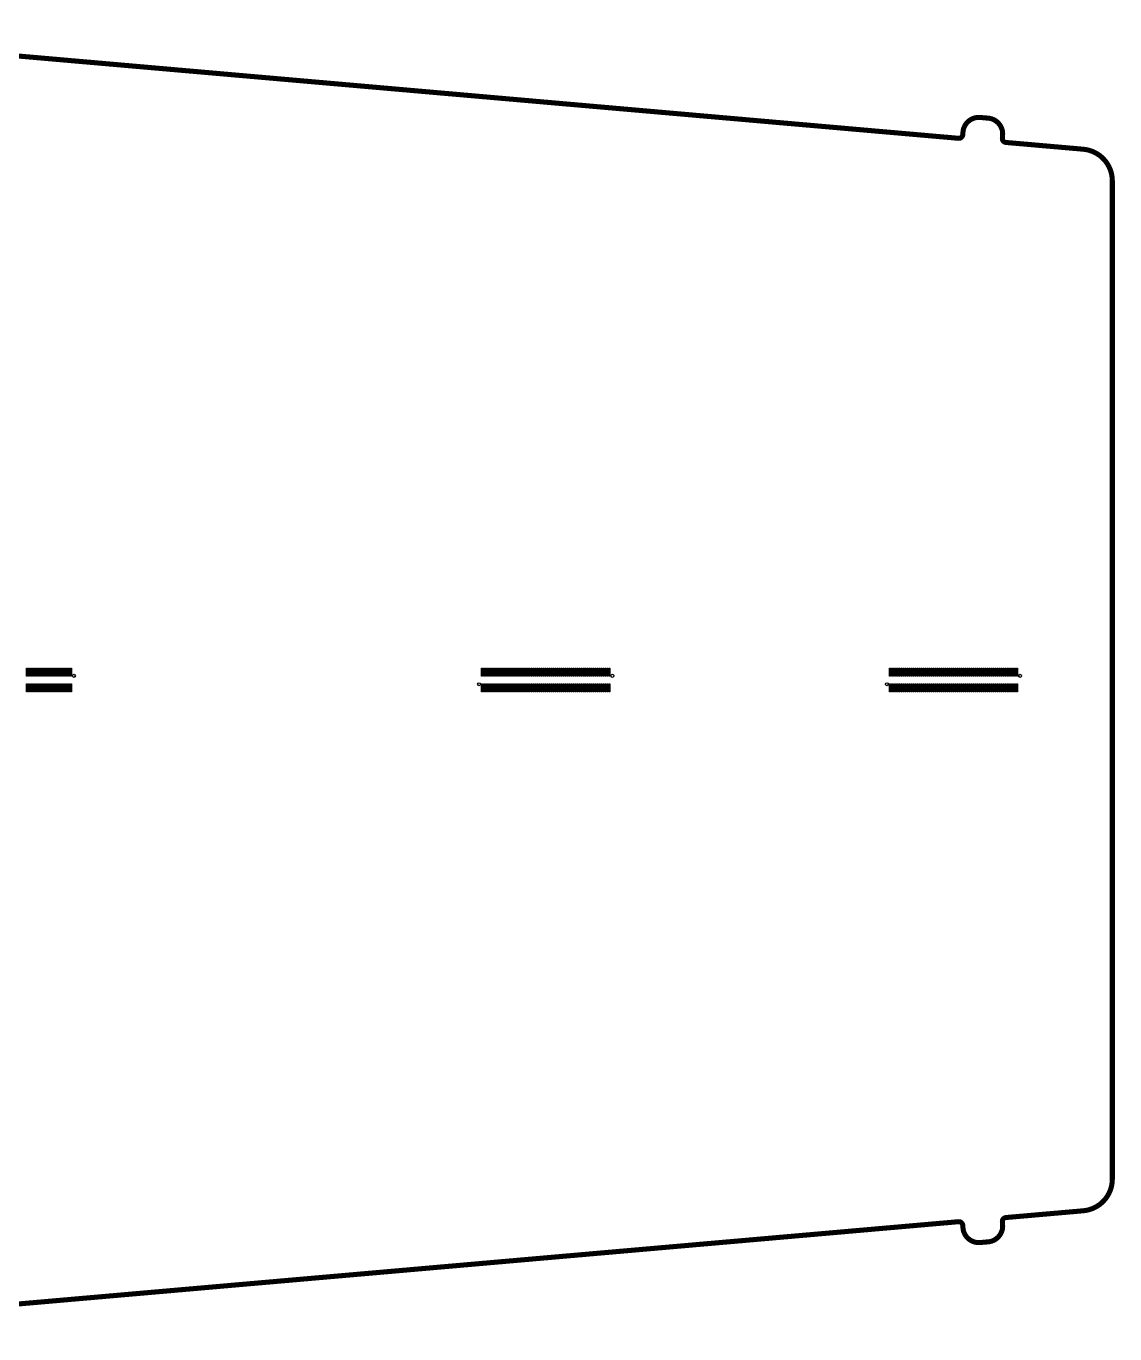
# Model space of a CAD drawing. Extents: x 120 to 1216, y -10 to 457.
# Drawn here: x 942.2 to 1216, y 59.1 to 387.9 of the extents above; entities that cross this region are included whole.
import ezdxf

# ---------------------------------------------------------------- set-up
doc = ezdxf.new("R2010")
doc.units = 0
doc.header["$MEASUREMENT"] = 0
doc.layers.get('0').update_dxf_attribs({"linetype": 'CONTINUOUS'})
doc.layers.add('BG_OUTLINE50', color=1, linetype='CONTINUOUS')
doc.layers.add('PIN_TOP', color=5, linetype='CONTINUOUS')

# ---------------------------------------------------------------- blocks, each defined once
blk = doc.blocks.new('OUTLINE')
at = {"layer": 'BG_OUTLINE50', "const_width": 1.27}
for points in [[(861.6576, 387.2741), (1176.7033, 359.7112)], [(1182.181, 364.9532), (1184.1734, 364.7789)], [(1177.7866, 360.6202), (1177.8476, 361.317)], [(1187.8095, 360.4455), (1187.7486, 359.7486)], [(1188.6576, 358.6653), (1208.1043, 356.9639)], [(1215.407, 348.9944), (1215.407, 98.0071)], [(1208.1043, 90.0376), (1188.6576, 88.3362)], [(1176.7033, 87.2903), (861.6576, 59.7274)], [(1177.8476, 85.6845), (1177.7866, 86.3813)], [(1187.7486, 87.2529), (1187.8095, 86.556)], [(1184.1734, 82.2226), (1182.181, 82.0483)]]:
    blk.add_lwpolyline(points, dxfattribs=at)
for points in [[(1177.8476, 361.317, -0.414198), (1182.181, 364.9532)], [(1184.1734, 364.7789, -0.414198), (1187.8095, 360.4455)], [(1176.7033, 359.7112, 0.414198), (1177.7866, 360.6202)], [(1187.7486, 359.7486, 0.414198), (1188.6576, 358.6653)], [(1208.1043, 356.9639, -0.388899), (1215.407, 348.9944)], [(1215.407, 98.0071, -0.388899), (1208.1043, 90.0376)], [(1188.6576, 88.3362, 0.414198), (1187.7486, 87.2529)], [(1177.7866, 86.3813, 0.414198), (1176.7033, 87.2903)], [(1182.181, 82.0483, -0.414198), (1177.8476, 85.6845)], [(1187.8095, 86.556, -0.414198), (1184.1734, 82.2226)]]:
    blk.add_lwpolyline(points, format="xyb", dxfattribs=at)
blk = doc.blocks.new('CONNECTORS')
at = {"layer": 'PIN_TOP'}
for points in [[(942.5822, 226.5152), (942.5822, 224.4852), (942.3322, 224.4852), (942.3322, 226.5152)], [(943.0822, 226.5152), (943.0822, 224.4852), (942.8322, 224.4852), (942.8322, 226.5152)], [(943.5822, 226.5152), (943.5822, 224.4852), (943.3322, 224.4852), (943.3322, 226.5152)], [(944.0822, 226.5152), (944.0822, 224.4852), (943.8322, 224.4852), (943.8322, 226.5152)], [(944.5822, 226.5152), (944.5822, 224.4852), (944.3322, 224.4852), (944.3322, 226.5152)], [(945.0822, 226.5152), (945.0822, 224.4852), (944.8322, 224.4852), (944.8322, 226.5152)], [(945.5822, 226.5152), (945.5822, 224.4852), (945.3322, 224.4852), (945.3322, 226.5152)], [(946.0822, 226.5152), (946.0822, 224.4852), (945.8322, 224.4852), (945.8322, 226.5152)], [(946.5822, 226.5152), (946.5822, 224.4852), (946.3322, 224.4852), (946.3322, 226.5152)], [(947.0822, 226.5152), (947.0822, 224.4852), (946.8322, 224.4852), (946.8322, 226.5152)], [(947.5822, 226.5152), (947.5822, 224.4852), (947.3322, 224.4852), (947.3322, 226.5152)], [(948.0822, 226.5152), (948.0822, 224.4852), (947.8322, 224.4852), (947.8322, 226.5152)], [(948.5822, 226.5152), (948.5822, 224.4852), (948.3322, 224.4852), (948.3322, 226.5152)], [(949.0822, 226.5152), (949.0822, 224.4852), (948.8322, 224.4852), (948.8322, 226.5152)], [(949.5822, 226.5152), (949.5822, 224.4852), (949.3322, 224.4852), (949.3322, 226.5152)], [(950.0822, 226.5152), (950.0822, 224.4852), (949.8322, 224.4852), (949.8322, 226.5152)], [(950.5822, 226.5152), (950.5822, 224.4852), (950.3322, 224.4852), (950.3322, 226.5152)], [(951.0822, 226.5152), (951.0822, 224.4852), (950.8322, 224.4852), (950.8322, 226.5152)], [(951.5822, 226.5152), (951.5822, 224.4852), (951.3322, 224.4852), (951.3322, 226.5152)], [(952.0822, 226.5152), (952.0822, 224.4852), (951.8322, 224.4852), (951.8322, 226.5152)], [(952.5822, 226.5152), (952.5822, 224.4852), (952.3322, 224.4852), (952.3322, 226.5152)], [(953.0822, 226.5152), (953.0822, 224.4852), (952.8322, 224.4852), (952.8322, 226.5152)], [(953.5822, 226.5152), (953.5822, 224.4852), (953.3322, 224.4852), (953.3322, 226.5152)], [(1057.0212, 226.5152), (1057.0212, 224.4852), (1056.7712, 224.4852), (1056.7712, 226.5152)], [(1057.5212, 226.5152), (1057.5212, 224.4852), (1057.2712, 224.4852), (1057.2712, 226.5152)], [(1058.0212, 226.5152), (1058.0212, 224.4852), (1057.7712, 224.4852), (1057.7712, 226.5152)], [(1058.5212, 226.5152), (1058.5212, 224.4852), (1058.2712, 224.4852), (1058.2712, 226.5152)], [(1059.0212, 226.5152), (1059.0212, 224.4852), (1058.7712, 224.4852), (1058.7712, 226.5152)], [(1059.5212, 226.5152), (1059.5212, 224.4852), (1059.2712, 224.4852), (1059.2712, 226.5152)], [(1060.0212, 226.5152), (1060.0212, 224.4852), (1059.7712, 224.4852), (1059.7712, 226.5152)], [(1060.5212, 226.5152), (1060.5212, 224.4852), (1060.2712, 224.4852), (1060.2712, 226.5152)], [(1061.0212, 226.5152), (1061.0212, 224.4852), (1060.7712, 224.4852), (1060.7712, 226.5152)], [(1061.5212, 226.5152), (1061.5212, 224.4852), (1061.2712, 224.4852), (1061.2712, 226.5152)], [(1062.0212, 226.5152), (1062.0212, 224.4852), (1061.7712, 224.4852), (1061.7712, 226.5152)], [(1062.5212, 226.5152), (1062.5212, 224.4852), (1062.2712, 224.4852), (1062.2712, 226.5152)], [(1063.0212, 226.5152), (1063.0212, 224.4852), (1062.7712, 224.4852), (1062.7712, 226.5152)], [(1063.5212, 226.5152), (1063.5212, 224.4852), (1063.2712, 224.4852), (1063.2712, 226.5152)], [(1064.0212, 226.5152), (1064.0212, 224.4852), (1063.7712, 224.4852), (1063.7712, 226.5152)], [(1064.5212, 226.5152), (1064.5212, 224.4852), (1064.2712, 224.4852), (1064.2712, 226.5152)], [(1065.0212, 226.5152), (1065.0212, 224.4852), (1064.7712, 224.4852), (1064.7712, 226.5152)], [(1065.5212, 226.5152), (1065.5212, 224.4852), (1065.2712, 224.4852), (1065.2712, 226.5152)], [(1066.0212, 226.5152), (1066.0212, 224.4852), (1065.7712, 224.4852), (1065.7712, 226.5152)], [(1066.5212, 226.5152), (1066.5212, 224.4852), (1066.2712, 224.4852), (1066.2712, 226.5152)], [(1067.0212, 226.5152), (1067.0212, 224.4852), (1066.7712, 224.4852), (1066.7712, 226.5152)], [(1067.5212, 226.5152), (1067.5212, 224.4852), (1067.2712, 224.4852), (1067.2712, 226.5152)], [(1068.0212, 226.5152), (1068.0212, 224.4852), (1067.7712, 224.4852), (1067.7712, 226.5152)], [(1068.5212, 226.5152), (1068.5212, 224.4852), (1068.2712, 224.4852), (1068.2712, 226.5152)], [(1069.0212, 226.5152), (1069.0212, 224.4852), (1068.7712, 224.4852), (1068.7712, 226.5152)], [(1069.5212, 226.5152), (1069.5212, 224.4852), (1069.2712, 224.4852), (1069.2712, 226.5152)], [(1070.0212, 226.5152), (1070.0212, 224.4852), (1069.7712, 224.4852), (1069.7712, 226.5152)], [(1070.5212, 226.5152), (1070.5212, 224.4852), (1070.2712, 224.4852), (1070.2712, 226.5152)], [(1071.0212, 226.5152), (1071.0212, 224.4852), (1070.7712, 224.4852), (1070.7712, 226.5152)], [(1071.5212, 226.5152), (1071.5212, 224.4852), (1071.2712, 224.4852), (1071.2712, 226.5152)], [(1072.0212, 226.5152), (1072.0212, 224.4852), (1071.7712, 224.4852), (1071.7712, 226.5152)], [(1072.5212, 226.5152), (1072.5212, 224.4852), (1072.2712, 224.4852), (1072.2712, 226.5152)], [(1073.0212, 226.5152), (1073.0212, 224.4852), (1072.7712, 224.4852), (1072.7712, 226.5152)], [(1073.5212, 226.5152), (1073.5212, 224.4852), (1073.2712, 224.4852), (1073.2712, 226.5152)], [(1074.0212, 226.5152), (1074.0212, 224.4852), (1073.7712, 224.4852), (1073.7712, 226.5152)], [(1074.5212, 226.5152), (1074.5212, 224.4852), (1074.2712, 224.4852), (1074.2712, 226.5152)], [(1075.0212, 226.5152), (1075.0212, 224.4852), (1074.7712, 224.4852), (1074.7712, 226.5152)], [(1075.5212, 226.5152), (1075.5212, 224.4852), (1075.2712, 224.4852), (1075.2712, 226.5152)], [(1076.0212, 226.5152), (1076.0212, 224.4852), (1075.7712, 224.4852), (1075.7712, 226.5152)], [(1076.5212, 226.5152), (1076.5212, 224.4852), (1076.2712, 224.4852), (1076.2712, 226.5152)], [(1077.0212, 226.5152), (1077.0212, 224.4852), (1076.7712, 224.4852), (1076.7712, 226.5152)], [(1077.5212, 226.5152), (1077.5212, 224.4852), (1077.2712, 224.4852), (1077.2712, 226.5152)], [(1078.0212, 226.5152), (1078.0212, 224.4852), (1077.7712, 224.4852), (1077.7712, 226.5152)], [(1078.5212, 226.5152), (1078.5212, 224.4852), (1078.2712, 224.4852), (1078.2712, 226.5152)], [(1079.0212, 226.5152), (1079.0212, 224.4852), (1078.7712, 224.4852), (1078.7712, 226.5152)], [(1079.5212, 226.5152), (1079.5212, 224.4852), (1079.2712, 224.4852), (1079.2712, 226.5152)], [(1080.0212, 226.5152), (1080.0212, 224.4852), (1079.7712, 224.4852), (1079.7712, 226.5152)], [(1080.5212, 226.5152), (1080.5212, 224.4852), (1080.2712, 224.4852), (1080.2712, 226.5152)], [(1081.0212, 226.5152), (1081.0212, 224.4852), (1080.7712, 224.4852), (1080.7712, 226.5152)], [(1081.5212, 226.5152), (1081.5212, 224.4852), (1081.2712, 224.4852), (1081.2712, 226.5152)], [(1082.0212, 226.5152), (1082.0212, 224.4852), (1081.7712, 224.4852), (1081.7712, 226.5152)], [(1082.5212, 226.5152), (1082.5212, 224.4852), (1082.2712, 224.4852), (1082.2712, 226.5152)], [(1083.0212, 226.5152), (1083.0212, 224.4852), (1082.7712, 224.4852), (1082.7712, 226.5152)], [(1083.5212, 226.5152), (1083.5212, 224.4852), (1083.2712, 224.4852), (1083.2712, 226.5152)], [(1084.0212, 226.5152), (1084.0212, 224.4852), (1083.7712, 224.4852), (1083.7712, 226.5152)], [(1084.5212, 226.5152), (1084.5212, 224.4852), (1084.2712, 224.4852), (1084.2712, 226.5152)], [(1085.0212, 226.5152), (1085.0212, 224.4852), (1084.7712, 224.4852), (1084.7712, 226.5152)], [(1085.5212, 226.5152), (1085.5212, 224.4852), (1085.2712, 224.4852), (1085.2712, 226.5152)], [(1086.0212, 226.5152), (1086.0212, 224.4852), (1085.7712, 224.4852), (1085.7712, 226.5152)], [(1086.5212, 226.5152), (1086.5212, 224.4852), (1086.2712, 224.4852), (1086.2712, 226.5152)], [(1087.0212, 226.5152), (1087.0212, 224.4852), (1086.7712, 224.4852), (1086.7712, 226.5152)], [(1087.5212, 226.5152), (1087.5212, 224.4852), (1087.2712, 224.4852), (1087.2712, 226.5152)], [(1088.0212, 226.5152), (1088.0212, 224.4852), (1087.7712, 224.4852), (1087.7712, 226.5152)], [(1088.5212, 226.5152), (1088.5212, 224.4852), (1088.2712, 224.4852), (1088.2712, 226.5152)], [(1089.0212, 226.5152), (1089.0212, 224.4852), (1088.7712, 224.4852), (1088.7712, 226.5152)], [(1159.5822, 226.5152), (1159.5822, 224.4852), (1159.3322, 224.4852), (1159.3322, 226.5152)], [(1160.0822, 226.5152), (1160.0822, 224.4852), (1159.8322, 224.4852), (1159.8322, 226.5152)], [(1160.5822, 226.5152), (1160.5822, 224.4852), (1160.3322, 224.4852), (1160.3322, 226.5152)], [(1161.0822, 226.5152), (1161.0822, 224.4852), (1160.8322, 224.4852), (1160.8322, 226.5152)], [(1161.5822, 226.5152), (1161.5822, 224.4852), (1161.3322, 224.4852), (1161.3322, 226.5152)], [(1162.0822, 226.5152), (1162.0822, 224.4852), (1161.8322, 224.4852), (1161.8322, 226.5152)], [(1162.5822, 226.5152), (1162.5822, 224.4852), (1162.3322, 224.4852), (1162.3322, 226.5152)], [(1163.0822, 226.5152), (1163.0822, 224.4852), (1162.8322, 224.4852), (1162.8322, 226.5152)], [(1163.5822, 226.5152), (1163.5822, 224.4852), (1163.3322, 224.4852), (1163.3322, 226.5152)], [(1164.0822, 226.5152), (1164.0822, 224.4852), (1163.8322, 224.4852), (1163.8322, 226.5152)], [(1164.5822, 226.5152), (1164.5822, 224.4852), (1164.3322, 224.4852), (1164.3322, 226.5152)], [(1165.0822, 226.5152), (1165.0822, 224.4852), (1164.8322, 224.4852), (1164.8322, 226.5152)], [(1165.5822, 226.5152), (1165.5822, 224.4852), (1165.3322, 224.4852), (1165.3322, 226.5152)], [(1166.0822, 226.5152), (1166.0822, 224.4852), (1165.8322, 224.4852), (1165.8322, 226.5152)], [(1166.5822, 226.5152), (1166.5822, 224.4852), (1166.3322, 224.4852), (1166.3322, 226.5152)], [(1167.0822, 226.5152), (1167.0822, 224.4852), (1166.8322, 224.4852), (1166.8322, 226.5152)], [(1167.5822, 226.5152), (1167.5822, 224.4852), (1167.3322, 224.4852), (1167.3322, 226.5152)], [(1168.0822, 226.5152), (1168.0822, 224.4852), (1167.8322, 224.4852), (1167.8322, 226.5152)], [(1168.5822, 226.5152), (1168.5822, 224.4852), (1168.3322, 224.4852), (1168.3322, 226.5152)], [(1169.0822, 226.5152), (1169.0822, 224.4852), (1168.8322, 224.4852), (1168.8322, 226.5152)], [(1169.5822, 226.5152), (1169.5822, 224.4852), (1169.3322, 224.4852), (1169.3322, 226.5152)], [(1170.0822, 226.5152), (1170.0822, 224.4852), (1169.8322, 224.4852), (1169.8322, 226.5152)], [(1170.5822, 226.5152), (1170.5822, 224.4852), (1170.3322, 224.4852), (1170.3322, 226.5152)], [(1171.0822, 226.5152), (1171.0822, 224.4852), (1170.8322, 224.4852), (1170.8322, 226.5152)], [(1171.5822, 226.5152), (1171.5822, 224.4852), (1171.3322, 224.4852), (1171.3322, 226.5152)], [(1172.0822, 226.5152), (1172.0822, 224.4852), (1171.8322, 224.4852), (1171.8322, 226.5152)], [(1172.5822, 226.5152), (1172.5822, 224.4852), (1172.3322, 224.4852), (1172.3322, 226.5152)], [(1173.0822, 226.5152), (1173.0822, 224.4852), (1172.8322, 224.4852), (1172.8322, 226.5152)], [(1173.5822, 226.5152), (1173.5822, 224.4852), (1173.3322, 224.4852), (1173.3322, 226.5152)], [(1174.0822, 226.5152), (1174.0822, 224.4852), (1173.8322, 224.4852), (1173.8322, 226.5152)], [(1174.5822, 226.5152), (1174.5822, 224.4852), (1174.3322, 224.4852), (1174.3322, 226.5152)], [(1175.0822, 226.5152), (1175.0822, 224.4852), (1174.8322, 224.4852), (1174.8322, 226.5152)], [(1175.5822, 226.5152), (1175.5822, 224.4852), (1175.3322, 224.4852), (1175.3322, 226.5152)], [(1176.0822, 226.5152), (1176.0822, 224.4852), (1175.8322, 224.4852), (1175.8322, 226.5152)], [(1176.5822, 226.5152), (1176.5822, 224.4852), (1176.3322, 224.4852), (1176.3322, 226.5152)], [(1177.0822, 226.5152), (1177.0822, 224.4852), (1176.8322, 224.4852), (1176.8322, 226.5152)], [(1177.5822, 226.5152), (1177.5822, 224.4852), (1177.3322, 224.4852), (1177.3322, 226.5152)], [(1178.0822, 226.5152), (1178.0822, 224.4852), (1177.8322, 224.4852), (1177.8322, 226.5152)], [(1178.5822, 226.5152), (1178.5822, 224.4852), (1178.3322, 224.4852), (1178.3322, 226.5152)], [(1179.0822, 226.5152), (1179.0822, 224.4852), (1178.8322, 224.4852), (1178.8322, 226.5152)], [(1179.5822, 226.5152), (1179.5822, 224.4852), (1179.3322, 224.4852), (1179.3322, 226.5152)], [(1180.0822, 226.5152), (1180.0822, 224.4852), (1179.8322, 224.4852), (1179.8322, 226.5152)], [(1180.5822, 226.5152), (1180.5822, 224.4852), (1180.3322, 224.4852), (1180.3322, 226.5152)], [(1181.0822, 226.5152), (1181.0822, 224.4852), (1180.8322, 224.4852), (1180.8322, 226.5152)], [(1181.5822, 226.5152), (1181.5822, 224.4852), (1181.3322, 224.4852), (1181.3322, 226.5152)], [(1182.0822, 226.5152), (1182.0822, 224.4852), (1181.8322, 224.4852), (1181.8322, 226.5152)], [(1182.5822, 226.5152), (1182.5822, 224.4852), (1182.3322, 224.4852), (1182.3322, 226.5152)], [(1183.0822, 226.5152), (1183.0822, 224.4852), (1182.8322, 224.4852), (1182.8322, 226.5152)], [(1183.5822, 226.5152), (1183.5822, 224.4852), (1183.3322, 224.4852), (1183.3322, 226.5152)], [(1184.0822, 226.5152), (1184.0822, 224.4852), (1183.8322, 224.4852), (1183.8322, 226.5152)], [(1184.5822, 226.5152), (1184.5822, 224.4852), (1184.3322, 224.4852), (1184.3322, 226.5152)], [(1185.0822, 226.5152), (1185.0822, 224.4852), (1184.8322, 224.4852), (1184.8322, 226.5152)], [(1185.5822, 226.5152), (1185.5822, 224.4852), (1185.3322, 224.4852), (1185.3322, 226.5152)], [(1186.0822, 226.5152), (1186.0822, 224.4852), (1185.8322, 224.4852), (1185.8322, 226.5152)], [(1186.5822, 226.5152), (1186.5822, 224.4852), (1186.3322, 224.4852), (1186.3322, 226.5152)], [(1187.0822, 226.5152), (1187.0822, 224.4852), (1186.8322, 224.4852), (1186.8322, 226.5152)], [(1187.5822, 226.5152), (1187.5822, 224.4852), (1187.3322, 224.4852), (1187.3322, 226.5152)], [(1188.0822, 226.5152), (1188.0822, 224.4852), (1187.8322, 224.4852), (1187.8322, 226.5152)], [(1188.5822, 226.5152), (1188.5822, 224.4852), (1188.3322, 224.4852), (1188.3322, 226.5152)], [(1189.0822, 226.5152), (1189.0822, 224.4852), (1188.8322, 224.4852), (1188.8322, 226.5152)], [(1189.5822, 226.5152), (1189.5822, 224.4852), (1189.3322, 224.4852), (1189.3322, 226.5152)], [(1190.0822, 226.5152), (1190.0822, 224.4852), (1189.8322, 224.4852), (1189.8322, 226.5152)], [(1190.5822, 226.5152), (1190.5822, 224.4852), (1190.3322, 224.4852), (1190.3322, 226.5152)], [(1191.0822, 226.5152), (1191.0822, 224.4852), (1190.8322, 224.4852), (1190.8322, 226.5152)], [(1191.5822, 226.5152), (1191.5822, 224.4852), (1191.3322, 224.4852), (1191.3322, 226.5152)], [(942.5822, 222.5152), (942.5822, 220.4852), (942.3322, 220.4852), (942.3322, 222.5152)], [(943.0822, 222.5152), (943.0822, 220.4852), (942.8322, 220.4852), (942.8322, 222.5152)], [(943.5822, 222.5152), (943.5822, 220.4852), (943.3322, 220.4852), (943.3322, 222.5152)], [(944.0822, 222.5152), (944.0822, 220.4852), (943.8322, 220.4852), (943.8322, 222.5152)], [(944.5822, 222.5152), (944.5822, 220.4852), (944.3322, 220.4852), (944.3322, 222.5152)], [(945.0822, 222.5152), (945.0822, 220.4852), (944.8322, 220.4852), (944.8322, 222.5152)], [(945.5822, 222.5152), (945.5822, 220.4852), (945.3322, 220.4852), (945.3322, 222.5152)], [(946.0822, 222.5152), (946.0822, 220.4852), (945.8322, 220.4852), (945.8322, 222.5152)], [(946.5822, 222.5152), (946.5822, 220.4852), (946.3322, 220.4852), (946.3322, 222.5152)], [(947.0822, 222.5152), (947.0822, 220.4852), (946.8322, 220.4852), (946.8322, 222.5152)], [(947.5822, 222.5152), (947.5822, 220.4852), (947.3322, 220.4852), (947.3322, 222.5152)], [(948.0822, 222.5152), (948.0822, 220.4852), (947.8322, 220.4852), (947.8322, 222.5152)], [(948.5822, 222.5152), (948.5822, 220.4852), (948.3322, 220.4852), (948.3322, 222.5152)], [(949.0822, 222.5152), (949.0822, 220.4852), (948.8322, 220.4852), (948.8322, 222.5152)], [(949.5822, 222.5152), (949.5822, 220.4852), (949.3322, 220.4852), (949.3322, 222.5152)], [(950.0822, 222.5152), (950.0822, 220.4852), (949.8322, 220.4852), (949.8322, 222.5152)], [(950.5822, 222.5152), (950.5822, 220.4852), (950.3322, 220.4852), (950.3322, 222.5152)], [(951.0822, 222.5152), (951.0822, 220.4852), (950.8322, 220.4852), (950.8322, 222.5152)], [(951.5822, 222.5152), (951.5822, 220.4852), (951.3322, 220.4852), (951.3322, 222.5152)], [(952.0822, 222.5152), (952.0822, 220.4852), (951.8322, 220.4852), (951.8322, 222.5152)], [(952.5822, 222.5152), (952.5822, 220.4852), (952.3322, 220.4852), (952.3322, 222.5152)], [(953.0822, 222.5152), (953.0822, 220.4852), (952.8322, 220.4852), (952.8322, 222.5152)], [(953.5822, 222.5152), (953.5822, 220.4852), (953.3322, 220.4852), (953.3322, 222.5152)], [(1057.0212, 222.5152), (1057.0212, 220.4852), (1056.7712, 220.4852), (1056.7712, 222.5152)], [(1057.5212, 222.5152), (1057.5212, 220.4852), (1057.2712, 220.4852), (1057.2712, 222.5152)], [(1058.0212, 222.5152), (1058.0212, 220.4852), (1057.7712, 220.4852), (1057.7712, 222.5152)], [(1058.5212, 222.5152), (1058.5212, 220.4852), (1058.2712, 220.4852), (1058.2712, 222.5152)], [(1059.0212, 222.5152), (1059.0212, 220.4852), (1058.7712, 220.4852), (1058.7712, 222.5152)], [(1059.5212, 222.5152), (1059.5212, 220.4852), (1059.2712, 220.4852), (1059.2712, 222.5152)], [(1060.0212, 222.5152), (1060.0212, 220.4852), (1059.7712, 220.4852), (1059.7712, 222.5152)], [(1060.5212, 222.5152), (1060.5212, 220.4852), (1060.2712, 220.4852), (1060.2712, 222.5152)], [(1061.0212, 222.5152), (1061.0212, 220.4852), (1060.7712, 220.4852), (1060.7712, 222.5152)], [(1061.5212, 222.5152), (1061.5212, 220.4852), (1061.2712, 220.4852), (1061.2712, 222.5152)], [(1062.0212, 222.5152), (1062.0212, 220.4852), (1061.7712, 220.4852), (1061.7712, 222.5152)], [(1062.5212, 222.5152), (1062.5212, 220.4852), (1062.2712, 220.4852), (1062.2712, 222.5152)], [(1063.0212, 222.5152), (1063.0212, 220.4852), (1062.7712, 220.4852), (1062.7712, 222.5152)], [(1063.5212, 222.5152), (1063.5212, 220.4852), (1063.2712, 220.4852), (1063.2712, 222.5152)], [(1064.0212, 222.5152), (1064.0212, 220.4852), (1063.7712, 220.4852), (1063.7712, 222.5152)], [(1064.5212, 222.5152), (1064.5212, 220.4852), (1064.2712, 220.4852), (1064.2712, 222.5152)], [(1065.0212, 222.5152), (1065.0212, 220.4852), (1064.7712, 220.4852), (1064.7712, 222.5152)], [(1065.5212, 222.5152), (1065.5212, 220.4852), (1065.2712, 220.4852), (1065.2712, 222.5152)], [(1066.0212, 222.5152), (1066.0212, 220.4852), (1065.7712, 220.4852), (1065.7712, 222.5152)], [(1066.5212, 222.5152), (1066.5212, 220.4852), (1066.2712, 220.4852), (1066.2712, 222.5152)], [(1067.0212, 222.5152), (1067.0212, 220.4852), (1066.7712, 220.4852), (1066.7712, 222.5152)], [(1067.5212, 222.5152), (1067.5212, 220.4852), (1067.2712, 220.4852), (1067.2712, 222.5152)], [(1068.0212, 222.5152), (1068.0212, 220.4852), (1067.7712, 220.4852), (1067.7712, 222.5152)], [(1068.5212, 222.5152), (1068.5212, 220.4852), (1068.2712, 220.4852), (1068.2712, 222.5152)], [(1069.0212, 222.5152), (1069.0212, 220.4852), (1068.7712, 220.4852), (1068.7712, 222.5152)], [(1069.5212, 222.5152), (1069.5212, 220.4852), (1069.2712, 220.4852), (1069.2712, 222.5152)], [(1070.0212, 222.5152), (1070.0212, 220.4852), (1069.7712, 220.4852), (1069.7712, 222.5152)], [(1070.5212, 222.5152), (1070.5212, 220.4852), (1070.2712, 220.4852), (1070.2712, 222.5152)], [(1071.0212, 222.5152), (1071.0212, 220.4852), (1070.7712, 220.4852), (1070.7712, 222.5152)], [(1071.5212, 222.5152), (1071.5212, 220.4852), (1071.2712, 220.4852), (1071.2712, 222.5152)], [(1072.0212, 222.5152), (1072.0212, 220.4852), (1071.7712, 220.4852), (1071.7712, 222.5152)], [(1072.5212, 222.5152), (1072.5212, 220.4852), (1072.2712, 220.4852), (1072.2712, 222.5152)], [(1073.0212, 222.5152), (1073.0212, 220.4852), (1072.7712, 220.4852), (1072.7712, 222.5152)], [(1073.5212, 222.5152), (1073.5212, 220.4852), (1073.2712, 220.4852), (1073.2712, 222.5152)], [(1074.0212, 222.5152), (1074.0212, 220.4852), (1073.7712, 220.4852), (1073.7712, 222.5152)], [(1074.5212, 222.5152), (1074.5212, 220.4852), (1074.2712, 220.4852), (1074.2712, 222.5152)], [(1075.0212, 222.5152), (1075.0212, 220.4852), (1074.7712, 220.4852), (1074.7712, 222.5152)], [(1075.5212, 222.5152), (1075.5212, 220.4852), (1075.2712, 220.4852), (1075.2712, 222.5152)], [(1076.0212, 222.5152), (1076.0212, 220.4852), (1075.7712, 220.4852), (1075.7712, 222.5152)], [(1076.5212, 222.5152), (1076.5212, 220.4852), (1076.2712, 220.4852), (1076.2712, 222.5152)], [(1077.0212, 222.5152), (1077.0212, 220.4852), (1076.7712, 220.4852), (1076.7712, 222.5152)], [(1077.5212, 222.5152), (1077.5212, 220.4852), (1077.2712, 220.4852), (1077.2712, 222.5152)], [(1078.0212, 222.5152), (1078.0212, 220.4852), (1077.7712, 220.4852), (1077.7712, 222.5152)], [(1078.5212, 222.5152), (1078.5212, 220.4852), (1078.2712, 220.4852), (1078.2712, 222.5152)], [(1079.0212, 222.5152), (1079.0212, 220.4852), (1078.7712, 220.4852), (1078.7712, 222.5152)], [(1079.5212, 222.5152), (1079.5212, 220.4852), (1079.2712, 220.4852), (1079.2712, 222.5152)], [(1080.0212, 222.5152), (1080.0212, 220.4852), (1079.7712, 220.4852), (1079.7712, 222.5152)], [(1080.5212, 222.5152), (1080.5212, 220.4852), (1080.2712, 220.4852), (1080.2712, 222.5152)], [(1081.0212, 222.5152), (1081.0212, 220.4852), (1080.7712, 220.4852), (1080.7712, 222.5152)], [(1081.5212, 222.5152), (1081.5212, 220.4852), (1081.2712, 220.4852), (1081.2712, 222.5152)], [(1082.0212, 222.5152), (1082.0212, 220.4852), (1081.7712, 220.4852), (1081.7712, 222.5152)], [(1082.5212, 222.5152), (1082.5212, 220.4852), (1082.2712, 220.4852), (1082.2712, 222.5152)], [(1083.0212, 222.5152), (1083.0212, 220.4852), (1082.7712, 220.4852), (1082.7712, 222.5152)], [(1083.5212, 222.5152), (1083.5212, 220.4852), (1083.2712, 220.4852), (1083.2712, 222.5152)], [(1084.0212, 222.5152), (1084.0212, 220.4852), (1083.7712, 220.4852), (1083.7712, 222.5152)], [(1084.5212, 222.5152), (1084.5212, 220.4852), (1084.2712, 220.4852), (1084.2712, 222.5152)], [(1085.0212, 222.5152), (1085.0212, 220.4852), (1084.7712, 220.4852), (1084.7712, 222.5152)], [(1085.5212, 222.5152), (1085.5212, 220.4852), (1085.2712, 220.4852), (1085.2712, 222.5152)], [(1086.0212, 222.5152), (1086.0212, 220.4852), (1085.7712, 220.4852), (1085.7712, 222.5152)], [(1086.5212, 222.5152), (1086.5212, 220.4852), (1086.2712, 220.4852), (1086.2712, 222.5152)], [(1087.0212, 222.5152), (1087.0212, 220.4852), (1086.7712, 220.4852), (1086.7712, 222.5152)], [(1087.5212, 222.5152), (1087.5212, 220.4852), (1087.2712, 220.4852), (1087.2712, 222.5152)], [(1088.0212, 222.5152), (1088.0212, 220.4852), (1087.7712, 220.4852), (1087.7712, 222.5152)], [(1088.5212, 222.5152), (1088.5212, 220.4852), (1088.2712, 220.4852), (1088.2712, 222.5152)], [(1089.0212, 222.5152), (1089.0212, 220.4852), (1088.7712, 220.4852), (1088.7712, 222.5152)], [(1159.5822, 222.5152), (1159.5822, 220.4852), (1159.3322, 220.4852), (1159.3322, 222.5152)], [(1160.0822, 222.5152), (1160.0822, 220.4852), (1159.8322, 220.4852), (1159.8322, 222.5152)], [(1160.5822, 222.5152), (1160.5822, 220.4852), (1160.3322, 220.4852), (1160.3322, 222.5152)], [(1161.0822, 222.5152), (1161.0822, 220.4852), (1160.8322, 220.4852), (1160.8322, 222.5152)], [(1161.5822, 222.5152), (1161.5822, 220.4852), (1161.3322, 220.4852), (1161.3322, 222.5152)], [(1162.0822, 222.5152), (1162.0822, 220.4852), (1161.8322, 220.4852), (1161.8322, 222.5152)], [(1162.5822, 222.5152), (1162.5822, 220.4852), (1162.3322, 220.4852), (1162.3322, 222.5152)], [(1163.0822, 222.5152), (1163.0822, 220.4852), (1162.8322, 220.4852), (1162.8322, 222.5152)], [(1163.5822, 222.5152), (1163.5822, 220.4852), (1163.3322, 220.4852), (1163.3322, 222.5152)], [(1164.0822, 222.5152), (1164.0822, 220.4852), (1163.8322, 220.4852), (1163.8322, 222.5152)], [(1164.5822, 222.5152), (1164.5822, 220.4852), (1164.3322, 220.4852), (1164.3322, 222.5152)], [(1165.0822, 222.5152), (1165.0822, 220.4852), (1164.8322, 220.4852), (1164.8322, 222.5152)], [(1165.5822, 222.5152), (1165.5822, 220.4852), (1165.3322, 220.4852), (1165.3322, 222.5152)], [(1166.0822, 222.5152), (1166.0822, 220.4852), (1165.8322, 220.4852), (1165.8322, 222.5152)], [(1166.5822, 222.5152), (1166.5822, 220.4852), (1166.3322, 220.4852), (1166.3322, 222.5152)], [(1167.0822, 222.5152), (1167.0822, 220.4852), (1166.8322, 220.4852), (1166.8322, 222.5152)], [(1167.5822, 222.5152), (1167.5822, 220.4852), (1167.3322, 220.4852), (1167.3322, 222.5152)], [(1168.0822, 222.5152), (1168.0822, 220.4852), (1167.8322, 220.4852), (1167.8322, 222.5152)], [(1168.5822, 222.5152), (1168.5822, 220.4852), (1168.3322, 220.4852), (1168.3322, 222.5152)], [(1169.0822, 222.5152), (1169.0822, 220.4852), (1168.8322, 220.4852), (1168.8322, 222.5152)], [(1169.5822, 222.5152), (1169.5822, 220.4852), (1169.3322, 220.4852), (1169.3322, 222.5152)], [(1170.0822, 222.5152), (1170.0822, 220.4852), (1169.8322, 220.4852), (1169.8322, 222.5152)], [(1170.5822, 222.5152), (1170.5822, 220.4852), (1170.3322, 220.4852), (1170.3322, 222.5152)], [(1171.0822, 222.5152), (1171.0822, 220.4852), (1170.8322, 220.4852), (1170.8322, 222.5152)], [(1171.5822, 222.5152), (1171.5822, 220.4852), (1171.3322, 220.4852), (1171.3322, 222.5152)], [(1172.0822, 222.5152), (1172.0822, 220.4852), (1171.8322, 220.4852), (1171.8322, 222.5152)], [(1172.5822, 222.5152), (1172.5822, 220.4852), (1172.3322, 220.4852), (1172.3322, 222.5152)], [(1173.0822, 222.5152), (1173.0822, 220.4852), (1172.8322, 220.4852), (1172.8322, 222.5152)], [(1173.5822, 222.5152), (1173.5822, 220.4852), (1173.3322, 220.4852), (1173.3322, 222.5152)], [(1174.0822, 222.5152), (1174.0822, 220.4852), (1173.8322, 220.4852), (1173.8322, 222.5152)], [(1174.5822, 222.5152), (1174.5822, 220.4852), (1174.3322, 220.4852), (1174.3322, 222.5152)], [(1175.0822, 222.5152), (1175.0822, 220.4852), (1174.8322, 220.4852), (1174.8322, 222.5152)], [(1175.5822, 222.5152), (1175.5822, 220.4852), (1175.3322, 220.4852), (1175.3322, 222.5152)], [(1176.0822, 222.5152), (1176.0822, 220.4852), (1175.8322, 220.4852), (1175.8322, 222.5152)], [(1176.5822, 222.5152), (1176.5822, 220.4852), (1176.3322, 220.4852), (1176.3322, 222.5152)], [(1177.0822, 222.5152), (1177.0822, 220.4852), (1176.8322, 220.4852), (1176.8322, 222.5152)], [(1177.5822, 222.5152), (1177.5822, 220.4852), (1177.3322, 220.4852), (1177.3322, 222.5152)], [(1178.0822, 222.5152), (1178.0822, 220.4852), (1177.8322, 220.4852), (1177.8322, 222.5152)], [(1178.5822, 222.5152), (1178.5822, 220.4852), (1178.3322, 220.4852), (1178.3322, 222.5152)], [(1179.0822, 222.5152), (1179.0822, 220.4852), (1178.8322, 220.4852), (1178.8322, 222.5152)], [(1179.5822, 222.5152), (1179.5822, 220.4852), (1179.3322, 220.4852), (1179.3322, 222.5152)], [(1180.0822, 222.5152), (1180.0822, 220.4852), (1179.8322, 220.4852), (1179.8322, 222.5152)], [(1180.5822, 222.5152), (1180.5822, 220.4852), (1180.3322, 220.4852), (1180.3322, 222.5152)], [(1181.0822, 222.5152), (1181.0822, 220.4852), (1180.8322, 220.4852), (1180.8322, 222.5152)], [(1181.5822, 222.5152), (1181.5822, 220.4852), (1181.3322, 220.4852), (1181.3322, 222.5152)], [(1182.0822, 222.5152), (1182.0822, 220.4852), (1181.8322, 220.4852), (1181.8322, 222.5152)], [(1182.5822, 222.5152), (1182.5822, 220.4852), (1182.3322, 220.4852), (1182.3322, 222.5152)], [(1183.0822, 222.5152), (1183.0822, 220.4852), (1182.8322, 220.4852), (1182.8322, 222.5152)], [(1183.5822, 222.5152), (1183.5822, 220.4852), (1183.3322, 220.4852), (1183.3322, 222.5152)], [(1184.0822, 222.5152), (1184.0822, 220.4852), (1183.8322, 220.4852), (1183.8322, 222.5152)], [(1184.5822, 222.5152), (1184.5822, 220.4852), (1184.3322, 220.4852), (1184.3322, 222.5152)], [(1185.0822, 222.5152), (1185.0822, 220.4852), (1184.8322, 220.4852), (1184.8322, 222.5152)], [(1185.5822, 222.5152), (1185.5822, 220.4852), (1185.3322, 220.4852), (1185.3322, 222.5152)], [(1186.0822, 222.5152), (1186.0822, 220.4852), (1185.8322, 220.4852), (1185.8322, 222.5152)], [(1186.5822, 222.5152), (1186.5822, 220.4852), (1186.3322, 220.4852), (1186.3322, 222.5152)], [(1187.0822, 222.5152), (1187.0822, 220.4852), (1186.8322, 220.4852), (1186.8322, 222.5152)], [(1187.5822, 222.5152), (1187.5822, 220.4852), (1187.3322, 220.4852), (1187.3322, 222.5152)], [(1188.0822, 222.5152), (1188.0822, 220.4852), (1187.8322, 220.4852), (1187.8322, 222.5152)], [(1188.5822, 222.5152), (1188.5822, 220.4852), (1188.3322, 220.4852), (1188.3322, 222.5152)], [(1189.0822, 222.5152), (1189.0822, 220.4852), (1188.8322, 220.4852), (1188.8322, 222.5152)], [(1189.5822, 222.5152), (1189.5822, 220.4852), (1189.3322, 220.4852), (1189.3322, 222.5152)], [(1190.0822, 222.5152), (1190.0822, 220.4852), (1189.8322, 220.4852), (1189.8322, 222.5152)], [(1190.5822, 222.5152), (1190.5822, 220.4852), (1190.3322, 220.4852), (1190.3322, 222.5152)], [(1191.0822, 222.5152), (1191.0822, 220.4852), (1190.8322, 220.4852), (1190.8322, 222.5152)], [(1191.5822, 222.5152), (1191.5822, 220.4852), (1191.3322, 220.4852), (1191.3322, 222.5152)]]:
    blk.add_lwpolyline(points, close=True, dxfattribs=at)
for centre in [(954.2072, 224.5502), (1089.6462, 224.5502), (1192.2072, 224.5502), (1056.1462, 222.4502), (1158.7072, 222.4502)]:
    blk.add_circle(centre, 0.38, dxfattribs=at)

msp = doc.modelspace()

# ---------------------------------------------------------------- block references
at = {"linetype": 'Continuous'}
for name in ['OUTLINE', 'CONNECTORS']:
    msp.add_blockref(name, (0, 0), dxfattribs=at)

doc.saveas('drawing.dxf')
